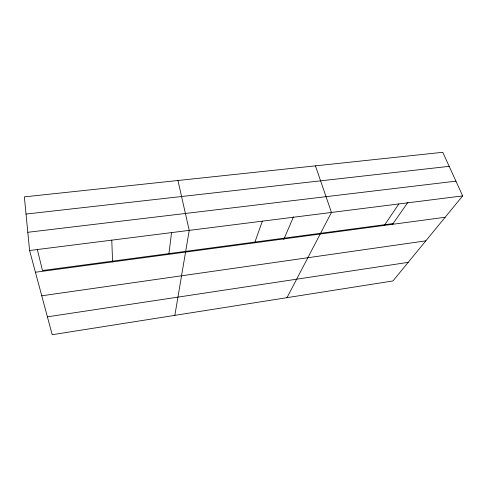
<?xml version="1.0" encoding="UTF-8"?>
<svg xmlns="http://www.w3.org/2000/svg" width="487" height="487" viewBox="0 0 487 487"><rect width="100%" height="100%" fill="white"/><g stroke="black" fill="none" stroke-linecap="round" stroke-linejoin="round"><path stroke-width="0.73" d="M168.959 253.593L171.576 232.323M174.851 315.357L189.224 230.381L177.95 180.5M254.658 242.818L262.335 221.165M283.732 239.531L293.491 216.849M287.007 297.66L331.458 212.448L315.436 165.854M384.298 225.414L398.847 203.95M392.218 224.793L407.942 202.245M462.65 195.902L392.96 280.944L52.206 334.709L29.585 250.513L24.35 196.864L442.774 152.291L462.65 195.902L29.585 250.513M47.403 316.836L408.197 262.353M41.754 295.798L425.821 240.846M393.07 223.576L42.497 270.535L37.249 249.241M35.423 272.245L445.161 217.251M27.808 232.293L455.929 181.158M26.03 214.061L449.172 166.335M111.773 240.146L112.582 261.884"/></g></svg>
